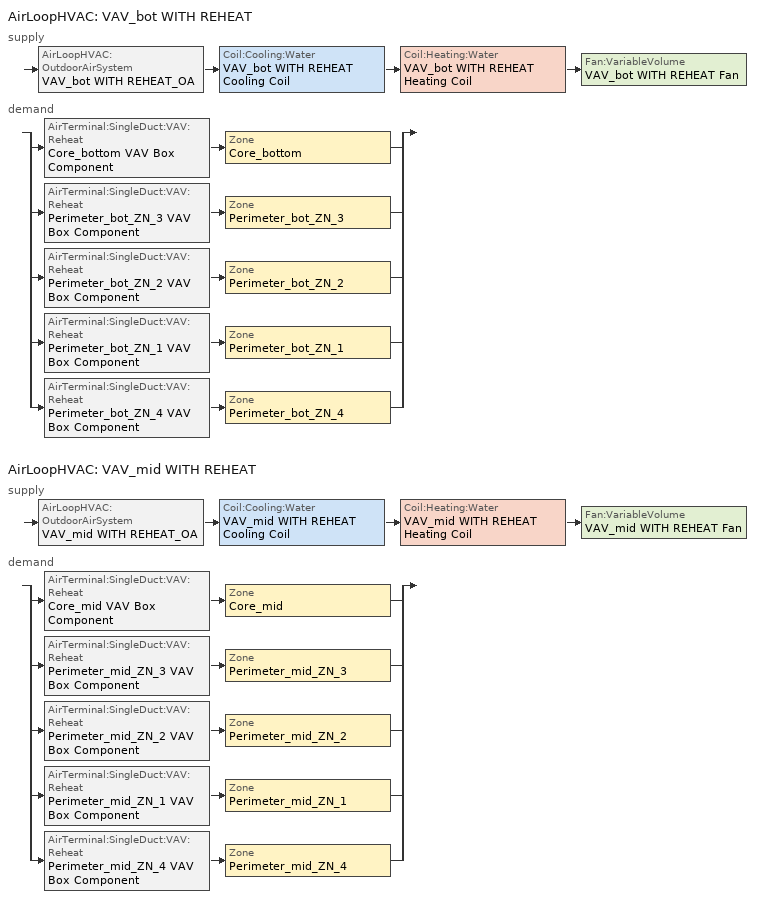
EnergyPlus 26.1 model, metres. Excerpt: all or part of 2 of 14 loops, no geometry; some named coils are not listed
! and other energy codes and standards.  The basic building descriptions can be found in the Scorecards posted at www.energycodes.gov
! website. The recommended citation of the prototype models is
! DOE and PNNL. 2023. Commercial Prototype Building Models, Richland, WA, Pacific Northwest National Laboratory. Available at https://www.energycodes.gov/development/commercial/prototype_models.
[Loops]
AirLoopHVAC 'VAV_bot WITH REHEAT'
 supply: AirLoopHVAC:OutdoorAirSystem 'VAV_bot WITH REHEAT_OA' > Coil:Cooling:Water 'VAV_bot WITH REHEAT Cooling Coil' > Coil:Heating:Water 'VAV_bot WITH REHEAT Heating Coil' > Fan:VariableVolume 'VAV_bot WITH REHEAT Fan'
 demand: split
  | AirTerminal:SingleDuct:VAV:Reheat 'Core_bottom VAV Box Component' > Zone 'Core_bottom'
  | AirTerminal:SingleDuct:VAV:Reheat 'Perimeter_bot_ZN_3 VAV Box Component' > Zone 'Perimeter_bot_ZN_3'
  | AirTerminal:SingleDuct:VAV:Reheat 'Perimeter_bot_ZN_2 VAV Box Component' > Zone 'Perimeter_bot_ZN_2'
  | AirTerminal:SingleDuct:VAV:Reheat 'Perimeter_bot_ZN_1 VAV Box Component' > Zone 'Perimeter_bot_ZN_1'
  | AirTerminal:SingleDuct:VAV:Reheat 'Perimeter_bot_ZN_4 VAV Box Component' > Zone 'Perimeter_bot_ZN_4'
AirLoopHVAC 'VAV_mid WITH REHEAT'
 supply: AirLoopHVAC:OutdoorAirSystem 'VAV_mid WITH REHEAT_OA' > Coil:Cooling:Water 'VAV_mid WITH REHEAT Cooling Coil' > Coil:Heating:Water 'VAV_mid WITH REHEAT Heating Coil' > Fan:VariableVolume 'VAV_mid WITH REHEAT Fan'
 demand: split
  | AirTerminal:SingleDuct:VAV:Reheat 'Core_mid VAV Box Component' > Zone 'Core_mid'
  | AirTerminal:SingleDuct:VAV:Reheat 'Perimeter_mid_ZN_3 VAV Box Component' > Zone 'Perimeter_mid_ZN_3'
  | AirTerminal:SingleDuct:VAV:Reheat 'Perimeter_mid_ZN_2 VAV Box Component' > Zone 'Perimeter_mid_ZN_2'
  | AirTerminal:SingleDuct:VAV:Reheat 'Perimeter_mid_ZN_1 VAV Box Component' > Zone 'Perimeter_mid_ZN_1'
  | AirTerminal:SingleDuct:VAV:Reheat 'Perimeter_mid_ZN_4 VAV Box Component' > Zone 'Perimeter_mid_ZN_4'
[EnergyManagementSystem:Sensor]
Name | Output:Variable or Output:Meter Index Key | Output:Variable or Output:Meter
Core_bottom_LSr | Core_bottom | Zone Lights Electricity Rate
Core_bottom_Occ_Sensor | Core_bottom | People Occupant Count
Core_mid_LSr | Core_mid | Zone Lights Electricity Rate
Core_mid_Occ_Sensor | Core_mid | People Occupant Count
Perimeter_bot_ZN_3_LSr | Perimeter_bot_ZN_3 | Zone Lights Electricity Rate
Perimeter_bot_ZN_3_Occ_Sensor | Perimeter_bot_ZN_3 | People Occupant Count
Perimeter_bot_ZN_2_LSr | Perimeter_bot_ZN_2 | Zone Lights Electricity Rate
Perimeter_bot_ZN_2_Occ_Sensor | Perimeter_bot_ZN_2 | People Occupant Count
Perimeter_bot_ZN_1_LSr | Perimeter_bot_ZN_1 | Zone Lights Electricity Rate
Perimeter_bot_ZN_1_Occ_Sensor | Perimeter_bot_ZN_1 | People Occupant Count
Perimeter_bot_ZN_4_LSr | Perimeter_bot_ZN_4 | Zone Lights Electricity Rate
Perimeter_bot_ZN_4_Occ_Sensor | Perimeter_bot_ZN_4 | People Occupant Count
Perimeter_mid_ZN_3_LSr | Perimeter_mid_ZN_3 | Zone Lights Electricity Rate
Perimeter_mid_ZN_3_Occ_Sensor | Perimeter_mid_ZN_3 | People Occupant Count
Perimeter_mid_ZN_2_LSr | Perimeter_mid_ZN_2 | Zone Lights Electricity Rate
Perimeter_mid_ZN_2_Occ_Sensor | Perimeter_mid_ZN_2 | People Occupant Count
Perimeter_mid_ZN_1_LSr | Perimeter_mid_ZN_1 | Zone Lights Electricity Rate
Perimeter_mid_ZN_1_Occ_Sensor | Perimeter_mid_ZN_1 | People Occupant Count
Perimeter_mid_ZN_4_LSr | Perimeter_mid_ZN_4 | Zone Lights Electricity Rate
Perimeter_mid_ZN_4_Occ_Sensor | Perimeter_mid_ZN_4 | People Occupant Count
vav_bot_OA_VRP | VAV_bot WITH REHEAT | Air System Outdoor Air Mechanical Ventilation Requested Mass Flow Rate
vav_bot_OA | VAV_bot WITH REHEAT | Air System Outdoor Air Mass Flow Rate
vav_bot_SUPPLY_FLOW | VAV_bot WITH REHEAT_OA-VAV_bot WITH REHEAT_CoolCNode | System Node Standard Density Volume Flow Rate
vav_mid_OA_VRP | VAV_mid WITH REHEAT | Air System Outdoor Air Mechanical Ventilation Requested Mass Flow Rate
vav_mid_OA | VAV_mid WITH REHEAT | Air System Outdoor Air Mass Flow Rate
vav_mid_SUPPLY_FLOW | VAV_mid WITH REHEAT_OA-VAV_mid WITH REHEAT_CoolCNode | System Node Standard Density Volume Flow Rate
[EnergyManagementSystem:Program]
SET_Perimeter_top_ZN_4_Light_EMS_Program: SET Perimeter_top_ZN_4_LSr_IP=0.093*Perimeter_top_ZN_4_LSr/Perimeter_top_ZN_4_Area; IF (Perimeter_top_ZN_4_Occ_Sensor <= 0) && (Perimeter_top_ZN_4_LSr_IP >= 0.02); SET Perimeter_top_ZN_4_Light_Actuator = 0.02*Perimeter_top_ZN_4_Area/0.09290304; ELSE; SET Perimeter_top_ZN_4_Light_Actuator = NULL; ENDIF
[EnergyManagementSystem:InternalVariable] Internal Data Type=Zone Floor Area
Name | Internal Data Index Key
Core_bottom_Area | Core_bottom
Core_mid_Area | Core_mid
Perimeter_bot_ZN_3_Area | Perimeter_bot_ZN_3
Perimeter_bot_ZN_2_Area | Perimeter_bot_ZN_2
Perimeter_bot_ZN_1_Area | Perimeter_bot_ZN_1
Perimeter_bot_ZN_4_Area | Perimeter_bot_ZN_4
Perimeter_mid_ZN_3_Area | Perimeter_mid_ZN_3
Perimeter_mid_ZN_2_Area | Perimeter_mid_ZN_2
Perimeter_mid_ZN_1_Area | Perimeter_mid_ZN_1
Perimeter_mid_ZN_4_Area | Perimeter_mid_ZN_4
[DesignSpecification:ZoneAirDistribution] Zone Air Distribution Effectiveness in Cooling Mode=1; Zone Air Distribution Effectiveness in Heating Mode=1
Name | Minimum Zone Ventilation Efficiency
VAV_Zone_AirDistribution | 0.6
CM DSZAD Building
[ThermostatSetpoint:DualSetpoint]
Name | Heating Setpoint Temperature Schedule | Cooling Setpoint Temperature Schedule
Core_bottom Dual SP Control; Perimeter_bot_ZN_3 Dual SP Control; Perimeter_bot_ZN_2 Dual SP Control; Perimeter_bot_ZN_1 Dual SP Control; Perimeter_bot_ZN_4 Dual SP Control; Core_mid Dual SP Control; Perimeter_mid_ZN_3 Dual SP Control; Perimeter_mid_ZN_1 Dual SP Control; Perimeter_mid_ZN_4 Dual SP Control | HTGSETP_SCH_YES_OPTIMUM | CLGSETP_SCH_YES_OPTIMUM
Perimeter_mid_ZN_2 Dual SP Control | HTGSETP_SCH_YES_OPTIMUM_w_SB | CLGSETP_SCH_YES_OPTIMUM_w_SB
[Sizing:System] Type of Load to Size On=Sensible; Central Heating Maximum System Air Flow Ratio=0.3; Preheat Design Temperature {C}=7; Preheat Design Humidity Ratio {kgWater/kgDryAir}=0.008; Precool Design Temperature {C}=12.8; Precool Design Humidity Ratio {kgWater/kgDryAir}=0.008; Central Cooling Design Supply Air Temperature {C}=12.8; Central Heating Design Supply Air Temperature {C}=12.8; Type of Zone Sum to Use=Coincident; 100% Outdoor Air in Cooling=No; 100% Outdoor Air in Heating=No; Central Cooling Design Supply Air Humidity Ratio {kgWater/kgDryAir}=0.007; Central Heating Design Supply Air Humidity Ratio {kgWater/kgDryAir}=0.008; Cooling Supply Air Flow Rate Method=DesignDay; Cooling Supply Air Flow Rate {m3/s}=0; Heating Supply Air Flow Rate Method=DesignDay; Heating Supply Air Flow Rate {m3/s}=0; System Outdoor Air Method=ZoneSum
Name | Design Outdoor Air Flow Rate {m3/s}
VAV_bot WITH REHEAT | 2.0305
VAV_mid WITH REHEAT | 20.306
[AirLoopHVAC] Design Supply Air Flow Rate {m3/s}=AUTOSIZE
VAV_bot WITH REHEAT; VAV_mid WITH REHEAT
[SetpointManager:Warmest] Control Variable=Temperature; Minimum Setpoint Temperature {C}=12.8; Maximum Setpoint Temperature {C}=15.6; Strategy=MaximumTemperature
Name | HVAC Air Loop | Setpoint Node or NodeList
VAV_bot WITH REHEAT Supply Air Temperature Manager | VAV_bot WITH REHEAT | VAV_bot WITH REHEAT Supply Equipment Outlet Node
VAV_mid WITH REHEAT Supply Air Temperature Manager | VAV_mid WITH REHEAT | VAV_mid WITH REHEAT Supply Equipment Outlet Node
[SetpointManager:MixedAir] Control Variable=Temperature
Name | Setpoint Node or NodeList
VAV_bot WITH REHEAT_CoolC SAT Manager | VAV_bot WITH REHEAT_CoolC-VAV_bot WITH REHEAT_HeatCNode
VAV_bot WITH REHEAT_HeatC MixedAir Manager | VAV_bot WITH REHEAT_HeatC-VAV_bot WITH REHEAT FanNode
VAV_bot WITH REHEAT_OAMixed Air Temp Manager | VAV_bot WITH REHEAT_OA-VAV_bot WITH REHEAT_CoolCNode
VAV_mid WITH REHEAT_CoolC SAT Manager | VAV_mid WITH REHEAT_CoolC-VAV_mid WITH REHEAT_HeatCNode
VAV_mid WITH REHEAT_HeatC MixedAir Manager | VAV_mid WITH REHEAT_HeatC-VAV_mid WITH REHEAT FanNode
VAV_mid WITH REHEAT_OAMixed Air Temp Manager | VAV_mid WITH REHEAT_OA-VAV_mid WITH REHEAT_CoolCNode
[Controller:OutdoorAir] Minimum Outdoor Air Flow Rate {m3/s}=0; Maximum Outdoor Air Flow Rate {m3/s}=AUTOSIZE; Economizer Control Type=NoEconomizer; Economizer Control Action Type=ModulateFlow; Lockout Type=LockoutWithHeating; Minimum Limit Type=FixedMinimum; Minimum Outdoor Air Schedule=MinOA_Sched
Name | Maximum Fraction of Outdoor Air Schedule | Mechanical Ventilation Controller
VAV_bot WITH REHEAT_OA_Controller | VAV_BOT WITH REHEAT Max OA Fraction | VAV_bot WITH REHEAT_DCV
VAV_mid WITH REHEAT_OA_Controller | VAV_MID WITH REHEAT Max OA Fraction | VAV_mid WITH REHEAT_DCV
[Fan:VariableVolume] Availability Schedule=HVACOperationSchd; Fan Total Efficiency=0.6084; Pressure Rise {Pa}=1314.72; Maximum Flow Rate {m3/s}=AUTOSIZE; Fan Power Minimum Flow Rate Input Method=Fraction; Fan Power Minimum Flow Fraction=0.25; Motor Efficiency=0.936; Motor In Airstream Fraction=1; Fan Power Coefficient 1=0.0408; Fan Power Coefficient 2=0.088; Fan Power Coefficient 3=-0.0729; Fan Power Coefficient 4=0.9437; Fan Power Coefficient 5=0
VAV_bot WITH REHEAT Fan; VAV_mid WITH REHEAT Fan
[Controller:MechanicalVentilation] Availability Schedule=MinOA_Sched; Demand Controlled Ventilation=Yes; System Outdoor Air Method=Standard62.1VentilationRateProcedure; Design Specification Zone Air Distribution Object Name 1=CM DSZAD Building; Design Specification Zone Air Distribution Object Name 2=CM DSZAD Building; Design Specification Zone Air Distribution Object Name 3=CM DSZAD Building; Design Specification Zone Air Distribution Object Name 4=CM DSZAD Building; Design Specification Zone Air Distribution Object Name 5=CM DSZAD Building
Name | Zone or ZoneList 1 | Design Specification Outdoor Air Object Name 1 | Zone or ZoneList 2 | Design Specification Outdoor Air Object Name 2 | Zone or ZoneList 3 | Design Specification Outdoor Air Object Name 3 | Zone or ZoneList 4 | Design Specification Outdoor Air Object Name 4 | Zone or ZoneList 5 | Design Specification Outdoor Air Object Name 5
VAV_bot WITH REHEAT_DCV | Core_bottom | SZ DSOA Core_bottom | Perimeter_bot_ZN_3 | SZ DSOA Perimeter_bot_ZN_3 | Perimeter_bot_ZN_2 | SZ DSOA Perimeter_bot_ZN_2 | Perimeter_bot_ZN_1 | SZ DSOA Perimeter_bot_ZN_1 | Perimeter_bot_ZN_4 | SZ DSOA Perimeter_bot_ZN_4
VAV_mid WITH REHEAT_DCV | Core_mid | SZ DSOA Core_mid | Perimeter_mid_ZN_3 | SZ DSOA Perimeter_mid_ZN_3 | Perimeter_mid_ZN_2 | SZ DSOA Perimeter_mid_ZN_2 | Perimeter_mid_ZN_1 | SZ DSOA Perimeter_mid_ZN_1 | Perimeter_mid_ZN_4 | SZ DSOA Perimeter_mid_ZN_4
[Coil:Cooling:Water] Availability Schedule=Always_On; Design Water Flow Rate {m3/s}=Autosize; Design Air Flow Rate {m3/s}=Autosize; Design Inlet Water Temperature {C}=Autosize; Design Inlet Air Temperature {C}=Autosize; Design Outlet Air Temperature {C}=Autosize; Design Inlet Air Humidity Ratio {kgWater/kgDryAir}=Autosize; Design Outlet Air Humidity Ratio {kgWater/kgDryAir}=Autosize; Type of Analysis=SimpleAnalysis; Heat Exchanger Configuration=CrossFlow
VAV_bot WITH REHEAT Cooling Coil; VAV_mid WITH REHEAT Cooling Coil
[Controller:WaterCoil] Control Variable=Temperature; Actuator Variable=FLOW; Maximum Actuated Flow {m3/s}=AUTOSIZE; Minimum Actuated Flow {m3/s}=0
Name | Action | Controller Convergence Tolerance {deltaC}
VAV_bot WITH REHEAT_CoolC_Controller; VAV_mid WITH REHEAT_CoolC_Controller | REVERSE
VAV_bot WITH REHEAT_HeatC_Controller; VAV_mid WITH REHEAT_HeatC_Controller | NORMAL | 0.0001
[Coil:Heating:Water] Availability Schedule=Always_On; U-Factor Times Area Value {W/K}=AUTOSIZE; Maximum Water Flow Rate {m3/s}=AUTOSIZE; Performance Input Method=UFactorTimesAreaAndDesignWaterFlowRate; Rated Capacity {W}=AUTOSIZE; Rated Inlet Water Temperature {C}=82.22; Rated Inlet Air Temperature {C}=2.8; Rated Outlet Water Temperature {C}=54.44; Rated Outlet Air Temperature {C}=12.8
VAV_bot WITH REHEAT Heating Coil; VAV_mid WITH REHEAT Heating Coil
[Sizing:Zone] Zone Cooling Design Supply Air Temperature Input Method=SupplyAirTemperature; Zone Cooling Design Supply Air Temperature {C}=12.8; Zone Heating Design Supply Air Temperature Input Method=SupplyAirTemperature; Zone Heating Design Supply Air Temperature {C}=40; Zone Cooling Design Supply Air Humidity Ratio {kgWater/kgDryAir}=0.007; Zone Heating Design Supply Air Humidity Ratio {kgWater/kgDryAir}=0.008; Cooling Design Air Flow Method=DesignDay; Cooling Design Air Flow Rate {m3/s}=0; Cooling Minimum Air Flow Fraction=0; Heating Design Air Flow Method=DesignDay; Heating Design Air Flow Rate {m3/s}=0; Design Specification Zone Air Distribution Object=VAV_Zone_AirDistribution; Zone Load Sizing Method=Sensible Load Only No Latent Load; Zone Latent Cooling Design Supply Air Humidity Ratio Input Method=HumidityRatioDifference; Zone Cooling Design Supply Air Humidity Ratio Difference {kgWater/kgDryAir}=0.005; Zone Latent Heating Design Supply Air Humidity Ratio Input Method=HumidityRatioDifference; Zone Humidification Design Supply Air Humidity Ratio Difference {kgWater/kgDryAir}=0.005
Name | Design Specification Outdoor Air Object
Core_bottom | SZ DSOA Core_bottom
Perimeter_bot_ZN_3 | SZ DSOA Perimeter_bot_ZN_3
Perimeter_bot_ZN_2 | SZ DSOA Perimeter_bot_ZN_2
Perimeter_bot_ZN_1 | SZ DSOA Perimeter_bot_ZN_1
Perimeter_bot_ZN_4 | SZ DSOA Perimeter_bot_ZN_4
Core_mid | SZ DSOA Core_mid
Perimeter_mid_ZN_3 | SZ DSOA Perimeter_mid_ZN_3
Perimeter_mid_ZN_2 | SZ DSOA Perimeter_mid_ZN_2
Perimeter_mid_ZN_1 | SZ DSOA Perimeter_mid_ZN_1
Perimeter_mid_ZN_4 | SZ DSOA Perimeter_mid_ZN_4
[DesignSpecification:OutdoorAir] Outdoor Air Method=Flow/Area; Outdoor Air Flow per Zone Floor Area {m3/s-m2}=0.0004318
SZ DSOA Core_bottom; SZ DSOA Perimeter_bot_ZN_3; SZ DSOA Perimeter_bot_ZN_2; SZ DSOA Perimeter_bot_ZN_1; SZ DSOA Perimeter_bot_ZN_4; SZ DSOA Core_mid; SZ DSOA Perimeter_mid_ZN_3; SZ DSOA Perimeter_mid_ZN_2; SZ DSOA Perimeter_mid_ZN_1; SZ DSOA Perimeter_mid_ZN_4
[ZoneControl:Thermostat] Control Type Schedule=Dual Zone Control Type Sched
Name | Zone or ZoneList | Control 1
Core_bottom Thermostat | Core_bottom | Core_bottom Dual SP Control
Perimeter_bot_ZN_3 Thermostat | Perimeter_bot_ZN_3 | Perimeter_bot_ZN_3 Dual SP Control
Perimeter_bot_ZN_2 Thermostat | Perimeter_bot_ZN_2 | Perimeter_bot_ZN_2 Dual SP Control
Perimeter_bot_ZN_1 Thermostat | Perimeter_bot_ZN_1 | Perimeter_bot_ZN_1 Dual SP Control
Perimeter_bot_ZN_4 Thermostat | Perimeter_bot_ZN_4 | Perimeter_bot_ZN_4 Dual SP Control
Core_mid Thermostat | Core_mid | Core_mid Dual SP Control
Perimeter_mid_ZN_3 Thermostat | Perimeter_mid_ZN_3 | Perimeter_mid_ZN_3 Dual SP Control
Perimeter_mid_ZN_2 Thermostat | Perimeter_mid_ZN_2 | Perimeter_mid_ZN_2 Dual SP Control
Perimeter_mid_ZN_1 Thermostat | Perimeter_mid_ZN_1 | Perimeter_mid_ZN_1 Dual SP Control
Perimeter_mid_ZN_4 Thermostat | Perimeter_mid_ZN_4 | Perimeter_mid_ZN_4 Dual SP Control
[Zone equipment]
Core_bottom: Core_bottom VAV Box Component
Perimeter_bot_ZN_3: Perimeter_bot_ZN_3 VAV Box Component
Perimeter_bot_ZN_2: Perimeter_bot_ZN_2 VAV Box Component
Perimeter_bot_ZN_1: Perimeter_bot_ZN_1 VAV Box Component
Perimeter_bot_ZN_4: Perimeter_bot_ZN_4 VAV Box Component
Core_mid: Core_mid VAV Box Component
Perimeter_mid_ZN_3: Perimeter_mid_ZN_3 VAV Box Component
Perimeter_mid_ZN_2: Perimeter_mid_ZN_2 VAV Box Component
Perimeter_mid_ZN_1: Perimeter_mid_ZN_1 VAV Box Component
Perimeter_mid_ZN_4: Perimeter_mid_ZN_4 VAV Box Component
[AirTerminal:SingleDuct:VAV:Reheat] Availability Schedule=Always_On; Maximum Air Flow Rate {m3/s}=AUTOSIZE; Maximum Hot Water or Steam Flow Rate {m3/s}=AUTOSIZE; Minimum Hot Water or Steam Flow Rate {m3/s}=0; Convergence Tolerance=0.001; Damper Heating Action=ReverseWithLimits; Maximum Flow Fraction During Reheat=0.5; Maximum Reheat Air Temperature {C}=40
Name | Zone Minimum Air Flow Input Method | Constant Minimum Air Flow Fraction | Reheat Coil | Minimum Air Flow Fraction Schedule
Core_bottom VAV Box Component | Constant | 0.272 | Core_bottom VAV Box Reheat Coil
Perimeter_bot_ZN_3 VAV Box Component | Constant | 0.156 | Perimeter_bot_ZN_3 VAV Box Reheat Coil
Perimeter_bot_ZN_2 VAV Box Component | Constant | 0.127 | Perimeter_bot_ZN_2 VAV Box Reheat Coil
Perimeter_bot_ZN_1 VAV Box Component | Constant | 0.154 | Perimeter_bot_ZN_1 VAV Box Reheat Coil
Perimeter_bot_ZN_4 VAV Box Component | Constant | 0.097 | Perimeter_bot_ZN_4 VAV Box Reheat Coil
Core_mid VAV Box Component | Constant | 0.284 | Core_mid VAV Box Reheat Coil
Perimeter_mid_ZN_3 VAV Box Component | Constant | 0.155 | Perimeter_mid_ZN_3 VAV Box Reheat Coil
Perimeter_mid_ZN_2 VAV Box Component | Scheduled |  | Perimeter_mid_ZN_2 VAV Box Reheat Coil | Perimeter_mid_ZN_2_MDP_Sch
Perimeter_mid_ZN_1 VAV Box Component | Constant | 0.155 | Perimeter_mid_ZN_1 VAV Box Reheat Coil
Perimeter_mid_ZN_4 VAV Box Component | Constant | 0.109 | Perimeter_mid_ZN_4 VAV Box Reheat Coil
[Schedule:Compact]
ALWAYS_ON; MinOA_Sched: Through: 12/31, For: AllDays, Until: 24:00, 1
HVACOperationSchd: Through: 12/31, For: Weekdays SummerDesignDay, Until: 06:00, 0, Until: 22:00, 1, Until: 24:00, 0, For: Saturday WinterDesignDay, Until: 06:00, 0, Until: 18:00, 1, Until: 24:00, 0, For: Sunday Holidays AllOtherDays, Until: 24:00, 0
HTGSETP_SCH_YES_OPTIMUM: Through: 12/31, For: WinterDesignDay, Until: 05:00, 15.6, Until: 06:00, 17.6, Until: 07:00, 19.6, Until: 22:00, 21, Until: 24:00, 15.6, For: Weekdays, Until: 04:00, 15.6, Until: 05:00, 17.8, Until: 06:00, 20, Until: 22:00, 21, Until: 24:00, 15.6, For SummerDesignDay, Until: 24:00, 15.6, For: Saturday, Until: 04:00, 15.6, Until: 05:00, 17.8, Until: 06:00, 20, Until: 17:00, 21, Until: 24:00, 15.6, For: Sunday Holidays AllOtherDays, Until: 24:00, 15.6
HTGSETP_SCH_YES_OPTIMUM_w_SB: Through: 12/31, For: Weekdays, Until: 01:00, 15.6, Until: 02:00, 15.6, Until: 03:00, 15.6, Until: 04:00, 15.6, Until: 05:00, 17.8, Until: 06:00, 20, Until: 07:00, 21, Until: 08:00, 21, Until: 09:00, 21, Until: 10:00, 21, Until: 11:00, 20.4444, Until: 12:00, 21, Until: 13:00, 20.4444, Until: 14:00, 21, Until: 15:00, 20.4444, Until: 16:00, 21, Until: 17:00, 21, Until: 18:00, 21, Until: 19:00, 21, Until: 20:00, 21, Until: 21:00, 21, Until: 22:00, 21, Until: 23:00, 15.6, Until: 24:00, 15.6, For: Saturday, Until: 01:00, 15.6, Until: 02:00, 15.6, Until: 03:00, 15.6, Until: 04:00, 15.6, Until: 05:00, 17.8, Until: 06:00, 20, Until: 07:00, 21, Until: 08:00, 21, Until: 09:00, 21, Until: 10:00, 21, Until: 11:00, 20.4444, Until: 12:00, 21, Until: 13:00, 20.4444, Until: 14:00, 21, Until: 15:00, 20.4444, Until: 16:00, 21, Until: 17:00, 21, Until: 18:00, 15.6, Until: 19:00, 15.6, Until: 20:00, 15.6, Until: 21:00, 15.6, Until: 22:00, 15.6, Until: 23:00, 15.6, Until: 24:00, 15.6, For: WinterDesignDay, Until: 05:00, 15.6, Until: 06:00, 17.6, Until: 07:00, 19.6, Until: 22:00, 21, Until: 24:00, 15.6, For SummerDesignDay, Until: 24:00, 15.6, For:Sunday Holidays AllOtherDays, Until: 24:00, 15.6
CLGSETP_SCH_YES_OPTIMUM: Through: 12/31, For: SummerDesignDay, Until: 05:00, 26.7, Until: 06:00, 25.7, Until: 07:00, 25, Until: 22:00, 24, Until: 24:00, 26.7, For: Weekdays, Until: 04:00, 26.7, Until: 05:00, 25.6, Until: 06:00, 25, Until: 22:00, 24, Until: 24:00, 26.7, For: Saturday, Until: 04:00, 26.7, Until: 05:00, 25.6, Until: 06:00, 25, Until: 17:00, 24, Until: 24:00, 26.7, For WinterDesignDay, Until: 24:00, 26.7, For: Sunday Holidays AllOtherDays, Until: 24:00, 26.7
CLGSETP_SCH_YES_OPTIMUM_w_SB: Through: 12/31, For: Weekdays, Until: 01:00, 26.7, Until: 02:00, 26.7, Until: 03:00, 26.7, Until: 04:00, 26.7, Until: 05:00, 25.6, Until: 06:00, 25, Until: 07:00, 24, Until: 08:00, 24, Until: 09:00, 24, Until: 10:00, 24, Until: 11:00, 24.5556, Until: 12:00, 24, Until: 13:00, 24.5556, Until: 14:00, 24, Until: 15:00, 24.5556, Until: 16:00, 24, Until: 17:00, 24, Until: 18:00, 24, Until: 19:00, 24, Until: 20:00, 24, Until: 21:00, 24, Until: 22:00, 24, Until: 23:00, 26.7, Until: 24:00, 26.7, For: Saturday, Until: 01:00, 26.7, Until: 02:00, 26.7, Until: 03:00, 26.7, Until: 04:00, 26.7, Until: 05:00, 25.6, Until: 06:00, 25, Until: 07:00, 24, Until: 08:00, 24, Until: 09:00, 24, Until: 10:00, 24, Until: 11:00, 24.5556, Until: 12:00, 24, Until: 13:00, 24.5556, Until: 14:00, 24, Until: 15:00, 24.5556, Until: 16:00, 24, Until: 17:00, 24, Until: 18:00, 26.7, Until: 19:00, 26.7, Until: 20:00, 26.7, Until: 21:00, 26.7, Until: 22:00, 26.7, Until: 23:00, 26.7, Until: 24:00, 26.7, For: SummerDesignDay, Until: 05:00, 26.7, Until: 06:00, 25.7, Until: 07:00, 25, Until: 22:00, 24, Until: 24:00, 26.7, For WinterDesignDay, Until: 24:00, 26.7, For:Sunday Holidays AllOtherDays, Until: 24:00, 26.7
Dual Zone Control Type Sched: Through: 12/31, For: AllDays, Until: 24:00, 4
PERIMETER_MID_ZN_2_MDP_Sch: Through: 12/31, For: Weekdays, Until: 01:00, 0.12, Until: 02:00, 0.12, Until: 03:00, 0.12, Until: 04:00, 0.12, Until: 05:00, 0.12, Until: 06:00, 0.12, Until: 07:00, 0.12, Until: 08:00, 0.12, Until: 09:00, 0.12, Until: 10:00, 0.12, Until: 11:00, 0, Until: 12:00, 0.12, Until: 13:00, 0, Until: 14:00, 0.12, Until: 15:00, 0, Until: 16:00, 0.12, Until: 17:00, 0.12, Until: 18:00, 0.12, Until: 19:00, 0.12, Until: 20:00, 0.12, Until: 21:00, 0.12, Until: 22:00, 0.12, Until: 23:00, 0.12, Until: 24:00, 0.12, For: Saturday, Until: 01:00, 0.12, Until: 02:00, 0.12, Until: 03:00, 0.12, Until: 04:00, 0.12, Until: 05:00, 0.12, Until: 06:00, 0.12, Until: 07:00, 0.12, Until: 08:00, 0.12, Until: 09:00, 0.12, Until: 10:00, 0.12, Until: 11:00, 0, Until: 12:00, 0.12, Until: 13:00, 0, Until: 14:00, 0.12, Until: 15:00, 0, Until: 16:00, 0.12, Until: 17:00, 0.12, Until: 18:00, 0.12, Until: 19:00, 0.12, Until: 20:00, 0.12, Until: 21:00, 0.12, Until: 22:00, 0.12, Until: 23:00, 0.12, Until: 24:00, 0.12, For: AllOtherDays, Until: 24:00, 0.12
[Schedule:Constant]
VAV_BOT WITH REHEAT Max OA Fraction; VAV_MID WITH REHEAT Max OA Fraction: 1
